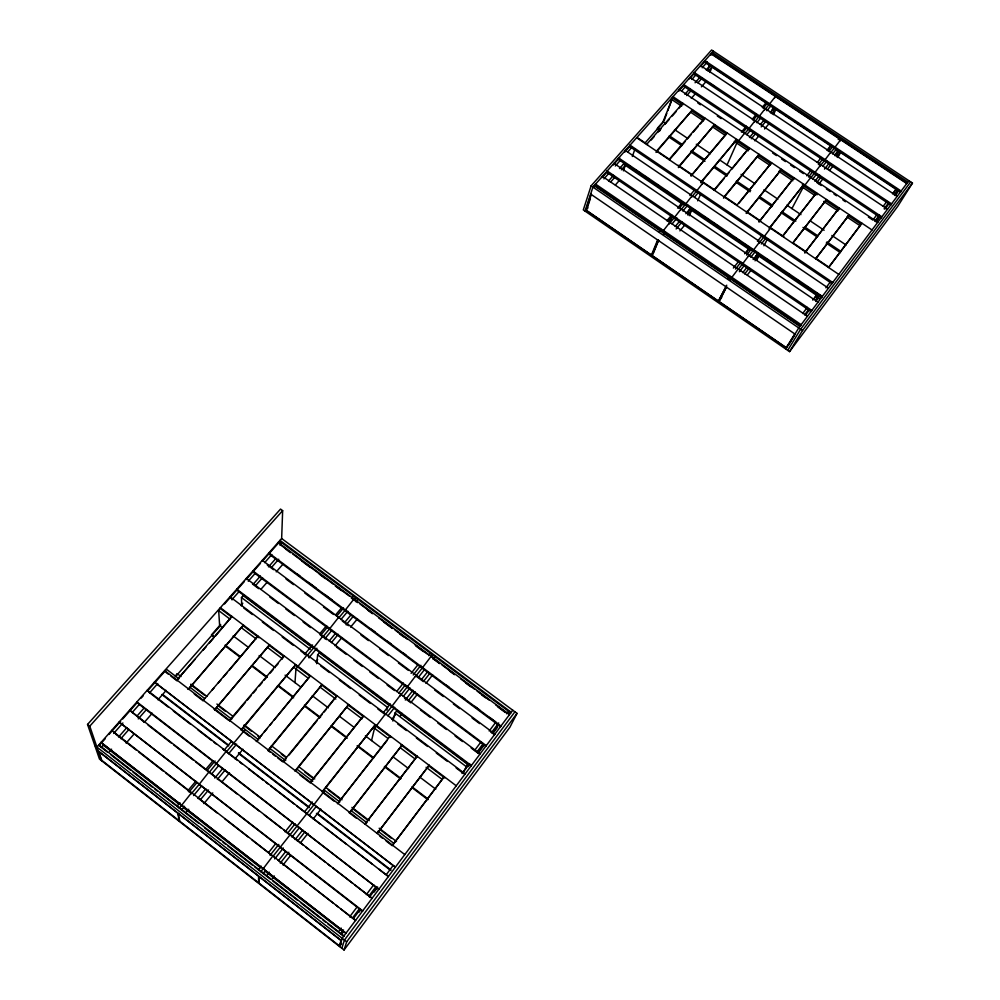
<?xml version="1.0" encoding="UTF-8"?>
<svg xmlns="http://www.w3.org/2000/svg" width="1000" height="1000" viewBox="0 0 1000 1000"><rect width="100%" height="100%" fill="white"/><g stroke="black" fill="none" stroke-linecap="round" stroke-linejoin="round"><path stroke-width="1.5" d="M258.575 882.712L258.6 876.162L178.212 813.462L179.725 821.15M259.212 883.213L259.25 876.675L341.012 940.45L339.4 945.812L341.138 943.475M262.288 561.3L262.3 560.35L494.925 734.075L494.575 734.775L490.838 731.988M262.913 869.062L273.038 855.75L275.487 858.225M278.087 543.462L278.113 542.5L509.5 714.587L509.137 715.312M279.9 543.038L279.988 540.388L511.238 712.275M281.65 538.513L282.65 510.65L280.538 509.075L87.537 724.425L99.462 759.05L344.038 950L509.888 727.25L517.025 713.388L281.65 538.513L96.912 747.075M280.062 847.425L290.025 834.85M294.988 682.625L295.95 668.938L307.137 654.875L309.538 657.562M313.612 647.875L322.975 635.975L322.887 636.825M296.962 826.087L306.788 813.713M316.7 663.7L317.65 654.825L319.312 652.825L389.175 705.362M329.35 629.113L338.612 617.337L338.488 618.2M313.625 805.075L323.4 792.225M344.862 610.6L354.025 598.962L353.888 599.837M371.55 740.575L374.5 728.275L385.5 713.888L385.312 714.638L377.863 709.013M386.863 710.113L387.55 707.412L317.65 654.825M391.688 706.575L400.925 694.425L400.712 695.188M392.85 721.062L395.037 713.037L396.662 710.987L467.65 764.375L465.4 769.212M390.062 736.675L390.262 735.962L337.463 803.725L387.2 740.337M407.013 687.25L416.138 675.238L415.913 676.025L423.4 681.625M422.113 668.2L431.138 656.312L430.887 657.125M339.637 946.562L342.163 938.3L512.762 710.225M341.838 948.288L344.425 940.062L514.9 711.812M591.112 185.85L583.312 209.913L789.538 351.625L897.8 206.225L912.463 183.075L711.612 50L591.112 185.85L802.525 330.513L789.538 351.625M344.038 950L346.688 941.825L517.025 713.388M590.913 194.425L585.837 209.988L651.438 255.062L657.575 240.1M586.7 208.525L591.4 194.137M587.062 208.612L590.3 198.688M613.525 164.613L613.962 163.337L818 302.175M624.925 151.738L625.375 150.45L828.45 288.212M623.413 170.837L625.35 165.3L621.362 169.825M632.337 156.475L634.95 149.113M664.45 120.188L657.675 127.9L657.212 129.162L659.788 130.9M682.763 104.875L672.513 98.012L663.012 121.825L665.575 123.55M664.137 120.55L666.762 113.5M667.8 110.688L673 96.688L872.013 229.975M678.825 90.862L679.325 89.55L877.8 222.237M689.488 78.825L690 77.487L887.55 209.2M710.475 55.125L711 53.788L906.737 183.55M711.275 54.862L712.237 52.387L907.875 182.037M707.9 69.262L709.587 64.963M709.875 72.425L712.163 66.625L708.1 71.263M658.213 240.025L651.862 255.35L718.337 301.025L726.725 285.2M652.788 253.912L658.462 240.087M653.05 253.925L658.637 240.312M662.663 231.55L669.825 222.387L669.312 223.612M673.962 218.062L681.062 208.988M680.337 206.125L681.45 203.438L677.562 208.075M685.125 204.75L692.163 195.75L691.625 197M696.162 191.588L703.138 182.675L702.588 183.925M688.025 213.075L689.75 209.075L750.413 250.312M689.338 215.7L691.637 210.362L687.763 215.012M697.712 200.825L700.788 193.725M727.05 164.925L736.775 143.138L744.613 133.2M748.337 129.362L755 120.825L754.412 122.112M758.65 117.05L765.263 108.588L764.663 109.887M768.863 104.875L775.413 96.487L774.8 97.788M463.288 772.5L467.65 764.375M770.738 112.85L773.325 107.3M772.938 110.662L774.25 107.85L770.288 112.6M773.438 114.675L776.062 109.062L772.113 113.812M719.488 299.562L726.075 286.512M726.438 286.65L718.863 301.388L786.25 347.688L787.362 346.188M720.025 299.938L726.612 286.875M731.1 278.35L738.162 269.025M746.538 252.887L748.5 249.013L744.712 253.775M742.075 264.513L749.062 255.263L748.462 256.45M752.913 250.825L759.85 241.675L759.225 242.862M763.637 237.3L770.5 228.225M754.9 258.575L756.9 254.725L818.375 296.525M756.025 257.15L757.362 254.587M763.95 245.763L767.513 238.938M756.812 259.875L758.812 256.038L755.05 260.8M791.925 208.575L803.062 187.562L810.775 177.425M814.275 173.412L820.837 164.725L820.175 165.963M827.925 150.9L830.85 145.45L826.988 150.3M824.3 160.775L830.8 152.162M834.2 148.275L840.65 139.738L839.963 141M834.95 155.55L837.875 150.162M836.712 154.9L838.487 152.238M837.812 157.475L840.788 152.05L836.938 156.925M814.188 298.913L816.438 295.212L812.775 300.087M786.25 347.688L794.963 333.7M785.85 349.087L798.737 327.925L908.875 180.688M788.388 345.262L795.337 333.85M816.125 300.225L819.475 295.062L815.638 292.45M787.7 350.363L800.638 329.212L910.675 181.875M893.812 192.85L896.275 188.9L892.525 193.875M894.85 195.4L898.138 190.138L838.938 150.825L835.088 155.688M895.025 195.387L898.312 190.113M802.525 330.513L912.463 183.075M341.438 934.488L343.312 932L265 871.175M353.6 918.263L360.15 909.525M369.5 897.038L376.987 887.05M386.337 874.575L392.887 865.837M462.05 773.512L469.5 763.562M477.887 752.375L483.475 744.912M492.8 732.487L498.387 725.025M506.763 713.838L508.638 711.35M805.562 315.038L809.262 310.087M815.738 301.438L820.375 295.262M825.925 287.838L830.562 281.663M875.8 221.287L879.475 216.375M884.987 209.013L888.675 204.1M895.113 195.512L898.787 190.6M359 912.188L360.875 909.688M373.988 892.188L377.738 887.175M467.975 766.688L469.825 764.212M478.15 753.112L483.688 745.7M493.862 732.125L497.562 727.188M876.012 221.863L879.725 216.912M341.587 943.725L339.762 946.15L101.325 760M339.338 930.575L341.2 928.1M349.575 916.95L357.013 907.038M366.325 894.65L373.762 884.737M474.55 750.512L480.95 741.988M489.188 731.025L495.588 722.5M802.688 313.512L807.275 307.413M872.875 220.05L876.625 215.062M883.175 206.337L886.912 201.363M341.688 932.4L343.537 929.925M352.837 917.525L359.35 908.838M368.638 896.438L376.075 886.525M476.788 752.188L483.175 743.65M491.4 732.688L498.713 722.938M804.65 314.85L808.312 309.962M815.638 300.188L819.475 295.062M874.762 221.312L879.438 215.075M884.112 208.837L888.787 202.6M894.4 195.125L898.138 190.138M828.512 267.462L861.912 223.212L828.737 267.4M815.625 258.75L849.225 214.713L815.875 258.7M792.588 243.162L826.55 199.525L792.875 243.15M782.412 236.287L816.525 192.812L782.725 236.275M313.212 818.95L320.925 809.163M391.8 719.325L395.675 714.425M280.275 863.1L288.837 852.237M297.413 841.363L305.025 831.7M408.475 700.462L415.213 691.925M423.862 680.95L429.625 673.625M744.7 273.938L749.412 267.962M816.762 182.525L820.6 177.65M827.337 169.112L831.175 164.237M272.488 878.438L274.4 876M283.025 865.037L290.7 855.288M300.287 843.1L307.962 833.35M400.4 715.863L402.3 713.45M410.825 702.613L417.45 694.188M425.975 683.35L432.612 674.925M747.3 274.988L751.162 270.075M819.062 183.775L822.875 178.938M829.538 170.463L833.35 165.625M263.175 873.487L265.087 871.062M274.7 858.938L283.337 848.012M291.975 837.087L299.662 827.387M309.262 815.25L315.988 806.75M387.975 715.775L394.675 707.312M403.288 696.425L409.988 687.962M418.6 677.075L424.338 669.812M432.962 658.925L434.875 656.513M739.362 271.712L744.137 265.688M750.812 257.25L755.575 251.225M761.3 243.988L766.075 237.963M812.675 179.075L816.462 174.288M823.1 165.9L826.888 161.112M832.575 153.925L836.363 149.137M719.75 299.913L721.675 297.475M267.488 874.587L269.387 872.175M278.925 860.113L285.587 851.663M295.125 839.587L302.75 829.938M405.312 700.025L413.013 690.275M421.675 679.312L427.438 672M742.775 272.613L746.538 267.85M753.138 259.5L758.025 253.3M814.9 181.275L819.7 175.188M824.513 169.088L829.325 163M258.512 869.862L261.388 866.225M270.05 855.325L278.775 844.425M287.362 833.512L295.05 823.825M304.662 811.712L312.362 802.025M383.5 712.412L390.213 703.962M398.825 693.213L405.55 684.638M413.225 674.975L420.887 665.312M428.562 655.65L430.475 653.238M727.825 278.688L729.737 276.275M735.475 269.05L740.962 262.213M746.637 255.075L751.712 248.588M757.45 241.375L762.225 235.35M808.575 177.05L812.7 171.775M818.4 164.6L822.188 159.812M828.825 151.525L832.688 146.675L823.6 140.638M838.238 139.6L839.275 138.287M769.65 227.662L803.962 184.4L769.025 228.863M260.837 871.675L263.725 868.037M273.325 855.913L280.062 847.425M289.662 835.3L297.35 825.6M306.962 813.475L313.688 805M385.737 714.087L392.438 705.638M400.1 695.962L407.762 686.3M415.425 676.625L423.088 666.963M430.763 657.288L432.675 654.875M729.775 280.012L731.688 277.613M738.375 269.175L742.188 264.363M748.875 255.925L753.65 249.913M759.375 242.675L764.15 236.663M810.788 177.812L814.575 173.025M820.275 165.85L824.062 161.062M830.7 152.688L834.5 147.9M268.837 852.275L275.525 843.863M285.087 831.838L292.738 822.212M396.625 691.562L403.375 683.062M411.1 673.35L417.863 664.85M733.375 268.038L738.1 262.087M806.712 175.8L810.575 170.95M817.325 162.45L821.188 157.587M310.262 782.887L363.512 715.775L310.338 782.225M777.087 199.3L758.913 222.013L793.988 177.725L779 196.9M283.25 761.475L336.9 695.688L329 706.012M736.737 205.4L771.562 162.7L739.05 203.062M284.188 760.962L286.137 758.575M289.062 754.987L317.312 720.35M319.25 717.95L322.175 714.375M324.125 711.975L326.075 709.587M268.225 749.963L322.15 684.538L268.212 750.662M235.037 758.787L242.963 749.275M315.688 662L317.675 659.613M203.925 803.575L212.775 792.925M221.625 782.275L229.488 772.8M335.062 645.788L341.863 637.6M350.625 627.075L357.425 618.875M679.925 230.875L684.887 224.887M714.05 190.05L749.225 147.738L732.038 168.975M754.788 140.8L758.713 136.075M764.587 129L769.5 123.1M259.262 738L262.213 734.463M264.175 732.087L267.125 728.538M270.075 725L272.038 722.625M274.012 720.263L310.45 675.7L256.312 741.55M714.475 190.125L724.237 178.375M726.188 176.025L729.112 172.5M186.737 811.637L188.75 809.237M197.75 798.438L205.763 788.85M214.775 778.05L222.787 768.462M329.188 640.987L335.125 633.888M345 622.05L350.925 614.95M675.212 226.5L679.087 221.85M685.875 213.725L690.913 207.688M749.475 137.525L753.438 132.775M760.375 124.475L764.338 119.725M200.712 799.362L208.538 789.987M217.325 779.438L225.15 770.05M331.362 642.625L338.275 634.325M346.175 624.85L353.088 616.55M676.137 228.95L681.95 221.988M751.312 138.763L755.275 134.012M761.213 126.888L766.162 120.938M226.375 751.162L209.325 772.262M179.275 808.112L181.275 805.713M191.3 793.775L199.312 784.212M226.35 751.95L233.363 743.587M245.162 729.513L233.45 743.487M307.675 654.963L313.675 647.8M322.688 637.062L329.688 628.7M338.7 617.962L345.7 609.6M353.713 600.05L355.712 597.663M669.163 223.787L674.087 217.925M680.962 209.713L685.875 203.85M691.775 196.812L696.7 190.95M744.912 133.438L748.925 128.65M754.95 121.475L758.962 116.688M764.975 109.513L768.988 104.725M181.562 809.9L184.575 806.312M193.575 795.55L201.588 785.975M211.6 774.025L218.6 765.65M228.612 753.688L236.625 744.125M308.875 657.812L316.875 648.263M324.875 638.7L331.875 630.337M340.875 619.587L347.875 611.225M355.875 601.663L357.875 599.275M663.238 234.488L665.2 232.138M672.075 223.925L676.988 218.062M682.875 211.012L687.788 205.15M694.663 196.938L698.587 192.237M746.775 134.675L750.788 129.887M756.8 122.713L760.812 117.925M766.825 110.738L770.825 105.95M187.838 790.738L195.875 781.175M205.912 769.225L212.938 760.863M319.688 633.862L326.625 625.612M335.55 614.987L341.5 607.913M666.862 220.8L671.725 215.012M741.4 132.125L746.363 126.213M752.337 119.113L756.312 114.375M762.275 107.275L766.25 102.55M179.988 802.738L176.988 806.325L198.663 823.225M189.013 792L197.037 782.45M207.05 770.512L215.075 760.962M224.1 750.212L231.112 741.862M241.375 729.388L295.775 664.625L241.4 730.125M304.462 654.5L312.488 644.963M320.5 635.413L327.5 627.062M336.525 616.337L343.537 607.987M351.55 598.438L353.55 596.05M659.375 231.85L661.338 229.5M668.225 221.3L672.163 216.612M679.05 208.412L683.975 202.562M689.875 195.525L694.8 189.662M743.062 132.188L747.075 127.413M753.1 120.237L757.113 115.463M763.138 108.287L767.15 103.5M669.737 220.938L671.675 218.625M229.525 720.312L284.125 655.837L282.113 659M726.975 132.838L690.938 176.038L726.425 134.125L713.538 125.487M229.575 721.062L245.438 702.325M247.413 699.987L251.375 695.3M253.363 692.962L256.337 689.45M259.312 685.938L262.288 682.425M264.262 680.075L267.238 676.562M270.212 673.05L273.188 669.538M276.163 666.025L278.15 663.688M668.988 159.575L704.837 118.012M212.138 690.062L214.175 687.7M218.25 682.975L221.3 679.438M223.337 677.075L227.413 672.35M229.45 669.987L257.962 636.075L202.975 700.688M669.488 159.7L685.4 141.237M687.4 138.925L691.375 134.312M693.363 132L698.337 126.237M700.325 123.925L704.312 119.312M656.513 151.137L692.55 109.775L656.025 152.425M157.938 699.788L166.188 690.413M240.763 605.55L242.8 603.237M646.6 144.438L682.8 103.25L679.275 107.987M195 659.375L176.525 680.425L231.925 616.425L215.538 636M203.225 650.025L206.3 646.525M209.375 643.012L213.487 638.337M651.162 140.013L654.175 136.588M658.188 132.012L661.2 128.575M665.225 124L669.237 119.425M672.25 116L676.263 111.425M126.1 743.112L134.162 733.925M144.238 722.438L152.287 713.238M260.863 589.388L267.013 582.375M276.225 571.862L283.387 563.688M615.4 184.963L619.487 180.3M691.312 98.362L695.35 93.763M701.4 86.862L706.438 81.1M118.6 736.963L126.812 727.65M137.062 716L144.25 707.862M241.688 605.837L241.475 597.525L243.188 595.588L311.938 647.288M253.312 584.087L260.413 576.038M268.512 566.838L275.613 558.787M608.538 180.987L613.525 175.338M619.5 168.55L624.675 162.675M684.887 94.338L689.987 88.562M695.088 82.775L700.175 77M706.287 70.062L710.362 65.438L730.888 79.062M175.3 675.95L177.275 673.7L180.987 676.55M214.1 637.487L211.55 634.763L220.613 624.475M109.55 751.5L111.6 749.175M120.825 738.688L129.025 729.362M138.25 718.888L146.45 709.562M175.413 676.725L220.662 625.312M255.45 585.688L262.538 577.638M271.65 567.275L278.738 559.225M587.95 207.875L585.087 211.125L592.925 187.087L713.337 51.137M610.413 182.275L614.4 177.738M644.712 143.35L662.2 123.488M686.712 95.562L690.788 90.925M697.913 82.825L701.988 78.2M105.25 738.662L99.087 745.612L107.438 752.125M108.987 734.425L120.638 721.275M122.7 718.95L137.062 702.725L136.9 701.938L378.95 889.362L137.075 702.712M141.213 698.05L143.275 695.713M222.1 627.45L219.625 625.588L218.675 610.562L220.362 607.7L456.25 785.788M224.525 603.95L244.387 581.512M246.088 579.6L260.45 563.375M262.512 561.05L279.962 541.35L510.863 713M593.75 186.95L595.825 184.613M602.038 177.6L607.212 171.75M613.425 164.737L619.637 157.713M624.812 151.875L629.987 146.025M678.7 91.013L683.85 85.188M690.05 78.2L694.175 73.537M700.362 66.55L705.525 60.725M101.337 747.375L103.387 745.05M113.65 733.45L122.888 723M132.113 712.562L139.3 704.438M149.55 692.837L157.762 683.562M231.825 599.775L239 591.663M248.238 581.213L255.413 573.1M264.65 562.65L271.825 554.525M280.038 545.25L282.087 542.925M603.925 178.888L609.1 173.038M615.312 166.012L620.487 160.162M627.725 151.975L631.862 147.3M681.562 91.075L685.688 86.412M691.875 79.412L696 74.75M702.188 67.763L707.337 61.925M101.55 760.688L89.775 726.175L282.65 510.65M711.712 53.725L907.113 183.25M733.45 80.763L739.862 85.025M742.425 86.725L768.075 103.763M775.537 108.713L782.038 113.025M784.638 114.75L791.125 119.062M793.725 120.787L810.612 132.012M814.5 134.6L819.7 138.05M700.55 65.575L897.2 196.3M709.837 83.375L713.725 85.95M697.862 103.012L700.45 104.75M717.3 116.013L721.2 118.612M772.6 152.988L776.45 155.575M781.587 159L785.45 161.588M790.588 165.025L794.438 167.6M799.575 171.038L803.438 173.612M817.438 182.975L821.263 185.538M826.363 188.938L830.175 191.5M834 194.05L836.55 195.75M842.925 200.012L845.462 201.713M868.4 217.05L872.212 219.613M691.737 110.887L704.562 119.488M735.337 140.087L749.362 149.5M758.275 155.463L771.025 164M779.938 169.975L793.95 179.363M802.25 184.925L817.05 194.838M826.087 200.888L839 209.55M848.037 215.6L860.95 224.25M671.363 99.3L681.625 106.175M690.6 112.2L703.425 120.787M712.412 126.812L725.238 135.412M734.212 141.425L748.25 150.825M757.175 156.812L769.925 165.35M778.85 171.325L792.862 180.725M803.062 187.562L814.688 195.35M823.725 201.412L837.938 210.925M846.975 216.988L859.887 225.637M674.538 129.588L687.35 138.2M696.312 144.238L710.4 153.713M719.375 159.75L732.138 168.35M741.05 174.338L755.037 183.75M763.938 189.737L777.925 199.163M786.838 205.15L800.938 214.638M809.963 220.712L824.137 230.25M831.862 235.45L846.038 244.988M657.675 127.9L660.25 129.637M669.3 135.738L682.212 144.438M691.263 150.525L704.175 159.238M714.513 166.2L727.425 174.9M736.475 181L750.675 190.575M759.725 196.663L772.638 205.375M781.688 211.462L795.9 221.038M804.938 227.138L817.85 235.837M826.9 241.938L841.112 251.513M668.825 136.988L681.725 145.675M690.75 151.762L704.95 161.337M713.975 167.425L726.875 176.125M735.913 182.213L750.1 191.775M759.137 197.862L772.038 206.562M781.075 212.65L793.975 221.337M803 227.425L817.2 237M826.225 243.088L840.413 252.65M637.388 137.675L647.6 144.575M656.525 150.612L669.287 159.238M678.225 165.287L692.262 174.775M701.2 180.812L715.387 190.413M724.438 196.537L737.375 205.287M746.425 211.4L760.65 221.025M771 228.025L783.85 236.713M792.85 242.8L807 252.362M816 258.45L828.863 267.15M636.663 137.713L838.775 274.4M628.5 165.263L631.038 167M634.862 169.587L639.95 173.05M643.775 175.65L648.863 179.112M656.5 184.3L659.05 186.025M665.413 190.362L669.237 192.95M693.487 209.438L698.65 212.95M703.812 216.45L708.975 219.963M712.837 222.587L719.287 226.975M725.738 231.35L729.613 233.988M734.775 237.488L739.925 241M743.8 243.625L748.962 247.138M765.713 258.525L770.825 262M778.512 267.225L781.075 268.962M787.475 273.312L790.037 275.05M796.438 279.4L800.275 282.013M806.675 286.363L810.512 288.975M623.488 164.025L683.337 204.725M816.775 297.125L819.338 298.863M602.413 176.375L807.438 316.3M596.9 186.85L660.588 230.413M664.438 233.05L729 277.2M732.9 279.875L798.363 324.637M594.163 185.688L799.887 326.4M590.65 194.075L795 334.075M585.487 209.913L786.5 348.025M280.425 544.812L286.588 549.388M292.75 553.975L302.613 561.312M305.087 563.15L318.637 573.225M321.112 575.062L333.438 584.237M335.9 586.062L349.462 596.15M360.012 604L372.537 613.312M378.8 617.975L392.575 628.212M395.087 630.075L407.6 639.4M415.125 644.987L427.638 654.3M433.3 658.5L439.55 663.15M442.05 665.013L454.562 674.312M460.812 678.975L474.575 689.2M477.075 691.062L489.588 700.362M495.838 705.013L505.85 712.463M285.538 549.012L290.512 552.7M301.688 561.025L310.387 567.487M319.088 573.962L325.3 578.587M335.25 585.975L341.463 590.6M351.4 598L357.612 602.612M367.55 610L372.512 613.7M383.7 622.013L392.388 628.488M399.837 634.025L403.562 636.8M415.988 646.038L423.438 651.575M433.375 658.962L439.588 663.587M449.525 670.975L454.487 674.675M465.662 682.987L470.637 686.675M481.812 695L485.538 697.763M497.962 707L505.412 712.55M297.4 574.138L299.875 575.975M308.55 582.438L315.975 587.975M324.637 594.438L332.062 599.975M371.362 629.263L375.062 632.025M387.4 641.225L391.1 643.988M403.45 653.188L405.913 655.025M446.463 685.263L448.925 687.087M462.475 697.188L464.938 699.025M474.787 706.363L479.712 710.037M489.562 717.375L495.712 721.963M267.288 565.025L273.538 569.688M286.025 579.025L293.525 584.612M304.762 593.013L313.512 599.55M323.5 607.013L333.488 614.475M342.238 621L348.475 625.662M360.962 634.987L368.462 640.588M379.7 648.975L388.438 655.512M398.425 662.975L408.413 670.425M434.637 690.013L443.375 696.538M453.375 704L459.613 708.662M472.1 717.987L479.588 723.587M480.138 753.838L246.275 578.45L246.287 579.375M252.463 584L258.637 588.638M269.762 596.975L278.412 603.462M285.825 609.025L294.462 615.513M303.113 621.987L310.525 627.55M320.412 634.963L326.587 639.6M336.475 647.013L346.362 654.425M353.775 659.987L362.413 666.475M369.825 672.025L378.475 678.512M387.125 685L394.538 690.562M404.425 697.975L410.6 702.613M420.487 710.025L430.375 717.438M437.788 723L446.45 729.488M455.1 735.975L462.512 741.538M471.163 748.025L478.575 753.587M241.475 597.525L310.275 649.275M395.037 713.037L466.075 766.475M465.15 773.875L230.025 596.8L232.537 599.562M243.725 607.987L252.413 614.538M262.35 622.013L273.525 630.438M282.225 636.987L293.4 645.4M300.85 651.012L305.812 654.762M320.725 665.987L329.412 672.537M339.35 680.013L350.538 688.438M359.225 694.987L370.4 703.4M397.738 723.988L406.438 730.537M416.375 738.025L427.562 746.45M436.262 753.012L447.45 761.425M456.15 767.987L463.6 773.6M220.425 608.587L231.637 617.05M242.85 625.513L259.037 637.75M269.012 645.263L283.962 656.562M295.175 665.025L310.125 676.312M321.337 684.775L336.287 696.075M347.5 704.538L363.7 716.775M376.163 726.175L391.125 737.475M401.087 745L417.3 757.25M428.525 765.713L444.725 777.95M218.675 610.562L229.887 619.038M241.112 627.513L256.062 638.812M267.288 647.288L282.238 658.587M293.463 667.062L308.425 678.363M319.637 686.838L335.85 699.075M347.075 707.55L362.025 718.863M374.5 728.275L388.013 738.475M400.288 747.763L415.025 758.9M426.087 767.25L442.05 779.312M233.212 635.875L248.038 647.087M259.163 655.512L275.225 667.663M285.1 675.15L301.163 687.3M312.275 695.713L328.325 707.862M339.438 716.275L354.263 727.487M365.375 735.9L381.425 748.05M392.537 756.462L408.587 768.612M419.7 777.025L435.75 789.175M211.55 634.763L214.025 636.65M225.162 645.1L240.025 656.375M252.4 665.763L267.262 677.038M278.412 685.487L293.263 696.762M304.413 705.212L320.513 717.425M331.65 725.875L346.512 737.15M357.65 745.6L373.75 757.812M384.9 766.263L400.988 778.475M412.137 786.925L428.237 799.137M225.287 645.975L240.2 657.288M251.388 665.775L266.312 677.087M277.5 685.575L293.65 697.837M304.837 706.325L319.762 717.638M330.95 726.125L347.113 738.388M357.05 745.938L373.212 758.2M384.4 766.688L400.562 778.938M411.75 787.425L427.912 799.688M190.9 684.125L207 696.45M216.912 704.038L233.012 716.363M244.163 724.9L260.262 737.212M271.413 745.75L286.275 757.125M298.663 766.612L314.762 778.938M325.913 787.463L342.013 799.788M351.925 807.375L369.263 820.65M379.175 828.225L396.512 841.5M191 684.9L204.6 695.312M218.212 705.725L225.625 711.413M244.188 725.612L251.6 731.287M257.787 736.025L260.262 737.913M281.288 754.013L286.238 757.8M304.788 772L313.438 778.625M328.288 789.987L340.65 799.45M353.025 808.925L366.625 819.338M380.238 829.75L391.362 838.263M178.888 678.763L166.612 669.362L147.325 691.125L147.238 690.263L388.5 876.6L378.6 868.975M189.925 687.212L204.662 698.5M216.938 707.9L231.663 719.175M242.712 727.638L258.688 739.862M269.738 748.337L285.712 760.562M296.775 769.038L312.75 781.275M339.8 801.988L325.037 790.675L323.3 792.875L334.375 801.363M350.875 810.462L366.875 822.712M377.95 831.2L393.95 843.45M404.787 854.575L164.638 670.612L164.775 671.425M166.012 672.362L168.463 674.25M170.925 676.125L177.062 680.837M194.25 694L202.85 700.588M213.912 709.062L228.65 720.35M240.925 729.762L249.525 736.35M267.975 750.487L270.438 752.362M272.887 754.25L275.35 756.137M277.812 758.012L282.725 761.787M299.938 774.975L309.775 782.513M349.15 812.675L356.538 818.337M379.938 836.263L382.4 838.15M386.087 840.975L392.25 845.7M162.95 694.7L228.6 745.175M238.5 752.788L309.113 807.062M317.775 813.725L390.863 869.912M161.85 694.513L228.637 745.863M238.525 753.462L309.025 807.663M316.45 813.375L390.662 870.425M148.637 692L168.388 707.2M173.337 711L190.625 724.312M198.025 730.013L211.612 740.462M214.075 742.362L216.55 744.262M222.725 749.013L237.55 760.425M240.025 762.337L242.5 764.237M248.675 768.988L263.512 780.413M265.988 782.312L268.463 784.212M270.938 786.112L294.425 804.2M296.887 806.1L320.4 824.188M325.35 828L346.4 844.2M351.35 848.012L372.4 864.212M144.438 722.3L129.588 710.188L372.2 898.388L355.025 885.113M148.112 725.138L171.337 743.088M173.775 744.975L193.337 760.1M195.775 761.988L215.35 777.113M217.8 779.013L237.387 794.15M241.05 796.988L259.413 811.188M264.312 814.975L281.45 828.225M283.9 830.125L303.512 845.288M305.963 847.188L308.425 849.075M310.875 850.975L325.588 862.35M328.05 864.25L330.5 866.15M332.95 868.05L352.575 883.213M362.675 910.863L119.087 722.038L362.512 911.338M115.575 734.013L136.475 750.25M138.925 752.15L163.512 771.25M165.963 773.15L190.538 792.25M197.925 797.987L217.625 813.288M225.012 819.025L248.4 837.188M252.087 840.05L271.788 855.35M277.95 860.138L302.625 879.3M305.087 881.225L307.55 883.138M310.025 885.05L333.462 903.263M335.925 905.175L338.387 907.087M340.863 909.013L355.662 920.5L111.675 730.413L111.888 731.15M87.537 724.425L89.775 726.175M103.275 745.188L178.863 804.075M183.45 807.65L260.35 867.55M98.85 744.887L343.95 935.9M111.1 754.975L130.625 770.188M133.062 772.087L152.587 787.3M155.025 789.212L157.463 791.112M159.9 793.012L175.763 805.375M204.775 827.975L220.65 840.35M223.088 842.25L225.538 844.163M227.975 846.062L252.4 865.1M254.85 867L270.512 879.212M272.95 881.112L297.413 900.175M301.087 903.037L320.65 918.288M323.1 920.2L325.55 922.1M327.987 924.013L343.812 936.338M94.763 745.4L346.688 941.825M98.263 751.05L341.425 940.713M101.662 760.212L98.663 751.413L177.712 813.075L179.225 820.763M181.4 805.575L191.675 792.55L191.775 793.2M177.275 673.7L177.387 674.488M199 784.575L209.15 771.7L209.225 772.387M268.85 552.962L268.837 553.913L500.613 726.712L500.962 726L268.85 552.962M269.538 644.812L214.737 709.7L269.538 644.812M295.238 770.65L295.175 771.325L348.675 704.562L295.238 770.65M322.388 791.45L322.287 792.1L375.35 724.7L322.388 791.45M349.7 812.375L349.562 812.987L402.163 744.95L349.7 812.375M364.975 824.075L417.163 756.275L364.975 824.075M345.962 933.2L101.025 742.425L345.962 933.2M377.163 833.413L429.125 765.312L377.163 833.413M595.562 184.1L595.15 185.375L800.487 325.8L801.162 324.688L595.562 184.1M607.188 170.975L606.763 172.25L811.125 311.588L811.812 310.45L607.188 170.975M618.688 158L618.25 159.288L821.625 297.525L822.325 296.388L618.688 158M630.05 145.175L629.6 146.475L832.013 283.637L832.725 282.5L630.05 145.175M392.525 845.188L444.212 776.7L392.525 845.188M683.737 84.55L683.238 85.887L881.087 218.038L881.838 216.838L683.737 84.55M694.362 72.562L693.863 73.888L890.788 205.062L891.55 203.863L694.362 72.562M704.875 60.7L704.362 62.038L900.387 192.237L901.15 191.025L704.875 60.7M395.363 867.163L154.45 682.113L395.363 867.163M678.938 166.3L678.425 167.575L714.638 124.575L678.938 166.3M701.462 181.537L700.925 182.787L736.825 139.438L701.462 181.537M724.087 196.838L723.525 198.075L759.1 154.35L724.087 196.838M471.362 765.575L471.05 766.237L236.775 590.1L236.75 589.2L471.362 765.575M486.262 745.65L485.925 746.338L252.913 571.888L252.913 570.95L486.262 745.65M746.812 212.213L746.225 213.438L781.488 169.35L746.812 212.213M805.413 251.838L804.737 253.012L839.163 207.975L805.413 251.838M243.438 625.112L188.225 689.388L243.438 625.112"/></g></svg>
